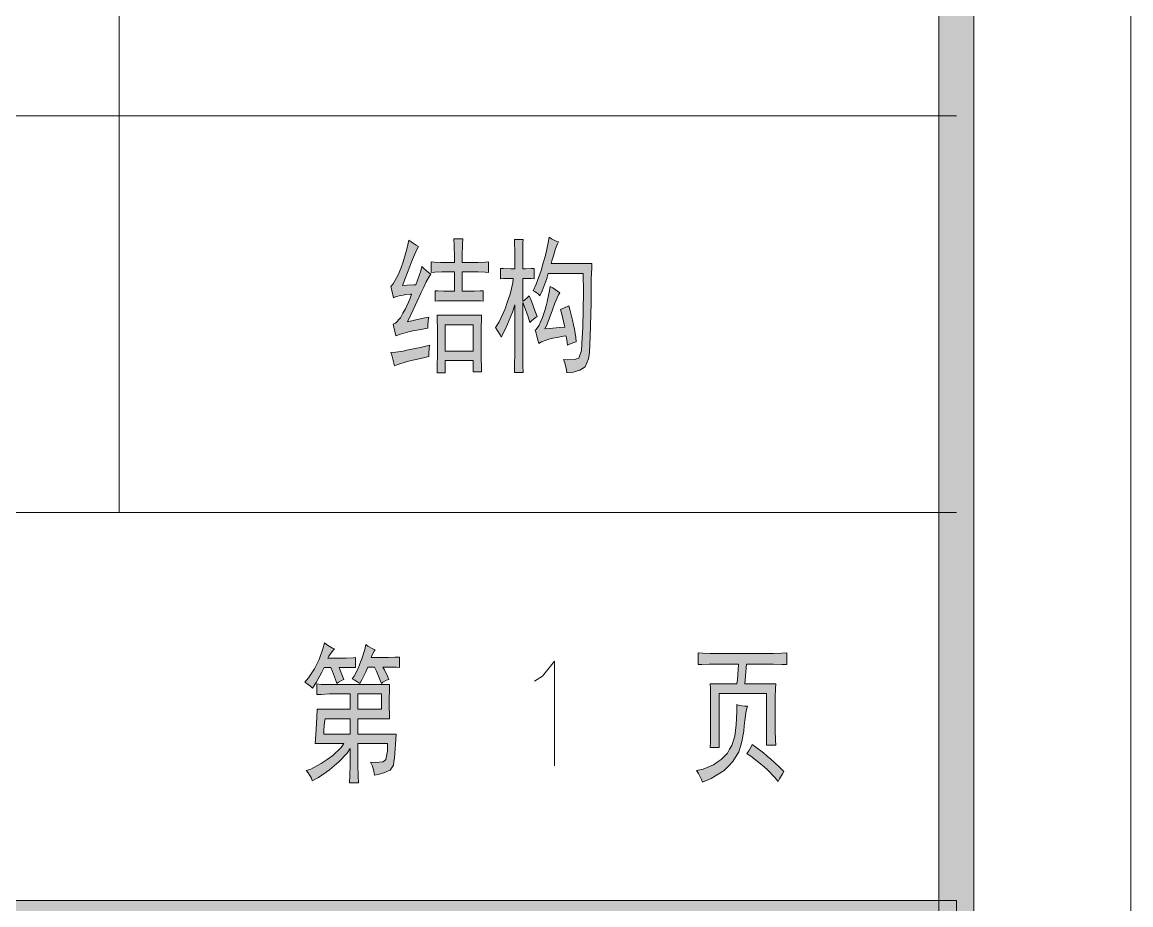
# Model space of a CAD drawing. Header units: millimetres. Extents: x 0 to 207, y 0 to 293.
# Drawn here: x 175.61 to 206.92, y 242.76 to 267.7 of the extents above; entities that cross this region are included whole.
import ezdxf

# ---------------------------------------------------------------- set-up
doc = ezdxf.new("R2010")
doc.units = ezdxf.units.MM

msp = doc.modelspace()

# ---------------------------------------------------------------- hatches: boundary and pattern name
h = msp.add_hatch(color=0)
h.dxf.hatch_style = 2
h.paths.add_polyline_path([(202.483861, 4.434417), (201.499611, 5.418667), (201.499611, 287.224611), (202.483861, 288.208861)])
h = msp.add_hatch(color=0)
h.dxf.hatch_style = 2
h.paths.add_polyline_path([(186.802889, 261.358944), (186.757028, 261.277806), (186.65825, 261.062611), (186.605333, 260.928556), (186.552417, 260.7945), (186.425417, 260.462889), (186.351333, 260.265333), (186.478333, 260.272389), (186.665306, 260.282972), (186.72175, 260.282972), (186.774667, 260.4135), (186.862861, 260.671028), (186.894611, 260.7945), (186.954583, 260.738056), (187.081583, 260.628694), (187.152139, 260.579306), (187.123917, 260.547556), (187.021611, 260.364111), (186.947528, 260.215944), (186.876972, 260.06425), (186.647667, 259.573889), (186.488917, 259.235222), (186.682944, 259.277556), (186.982806, 259.344583), (187.092167, 259.369278), (187.078056, 259.277556), (187.060417, 259.118806), (187.060417, 259.051778), (187.0075, 259.044722), (186.820528, 259.009444), (186.686472, 258.98475), (186.552417, 258.960056), (186.291361, 258.885972), (186.164361, 258.836583), (186.139667, 258.92125), (186.100861, 259.087056), (186.083222, 259.168194), (186.153778, 259.192889), (186.291361, 259.348111), (186.361917, 259.475111), (186.432472, 259.605639), (186.552417, 259.87375), (186.605333, 260.014861), (186.566528, 260.014861), (186.446583, 260.004278), (186.368972, 259.990167), (186.287833, 259.979583), (186.153778, 259.940778), (186.093806, 259.916083), (186.076167, 260.00075), (186.040889, 260.155972), (186.02325, 260.230056), (186.08675, 260.307667), (186.224333, 260.565194), (186.298417, 260.745111), (186.368972, 260.928556), (186.481861, 261.327194), (186.524194, 261.542389), (186.59475, 261.493), (186.732333, 261.401278)])
h = msp.add_hatch(color=0)
h.dxf.hatch_style = 2
h.paths.add_polyline_path([(187.815361, 260.910917), (187.815361, 261.052028), (187.808306, 261.387167), (187.80125, 261.577667), (188.048194, 261.577667), (188.041139, 261.425972), (188.034083, 261.094361), (188.034083, 260.910917), (188.37275, 260.910917), (188.482111, 260.910917), (188.686722, 260.9215), (188.778444, 260.928556), (188.778444, 260.628694), (188.686722, 260.639278), (188.489167, 260.646333), (188.383333, 260.646333), (188.034083, 260.646333), (188.034083, 260.099528), (188.302194, 260.099528), (188.383333, 260.099528), (188.545611, 260.106583), (188.62675, 260.113639), (188.62675, 259.817306), (188.559722, 259.824361), (188.390389, 259.831417), (188.291611, 259.831417), (187.617806, 259.831417), (187.519028, 259.831417), (187.342639, 259.824361), (187.268556, 259.817306), (187.268556, 260.113639), (187.342639, 260.106583), (187.504917, 260.099528), (187.593111, 260.099528), (187.815361, 260.099528), (187.815361, 260.646333), (187.557833, 260.646333), (187.455528, 260.646333), (187.257972, 260.639278), (187.162722, 260.628694), (187.162722, 260.928556), (187.240333, 260.9215), (187.423778, 260.910917), (187.536667, 260.910917)])
h = msp.add_hatch(color=0)
h.dxf.hatch_style = 2
h.paths.add_polyline_path([(189.942611, 259.217583), (189.893222, 259.376333), (189.794444, 259.658556), (189.745056, 259.782028), (189.745056, 258.522611), (189.745056, 258.346222), (189.748583, 257.989917), (189.755639, 257.806472), (189.512222, 257.806472), (189.51575, 257.996972), (189.522806, 258.356806), (189.522806, 258.522611), (189.522806, 259.715), (189.459306, 259.510389), (189.268806, 259.051778), (189.138278, 258.804833), (189.103, 258.868333), (189.021861, 259.002389), (188.976, 259.069417), (189.081833, 259.235222), (189.251167, 259.605639), (189.318194, 259.806722), (189.385222, 260.011333), (189.466361, 260.339417), (189.476944, 260.462889), (189.385222, 260.462889), (189.201778, 260.455833), (189.117111, 260.448778), (189.117111, 260.745111), (189.201778, 260.738056), (189.406389, 260.731), (189.522806, 260.731), (189.522806, 261.112), (189.522806, 261.235472), (189.51575, 261.46125), (189.512222, 261.560028), (189.755639, 261.560028), (189.748583, 261.475361), (189.745056, 261.253111), (189.745056, 261.112), (189.745056, 260.731), (189.819139, 260.731), (189.981417, 260.738056), (190.069611, 260.745111), (190.069611, 260.448778), (189.981417, 260.455833), (189.819139, 260.462889), (189.745056, 260.462889), (189.745056, 259.817306), (189.790917, 259.849056), (189.882639, 259.923139), (189.9285, 259.965472), (189.988472, 259.817306), (190.097833, 259.5245), (190.15075, 259.383389), (190.097833, 259.351639), (189.995528, 259.266972)])
h = msp.add_hatch(color=0)
h.dxf.hatch_style = 2
h.paths.add_polyline_path([(190.754, 261.493), (190.725778, 261.436556), (190.669333, 261.295444), (190.644639, 261.210778), (190.619944, 261.129639), (190.570556, 260.960306), (190.545861, 260.879167), (191.695917, 260.879167), (191.692389, 260.755694), (191.678278, 260.448778), (191.67475, 260.265333), (191.67475, 259.757333), (191.650056, 258.811889), (191.625361, 258.370917), (191.604194, 258.187472), (191.508944, 257.961694), (191.434861, 257.915833), (191.360778, 257.869972), (191.138528, 257.806472), (190.986833, 257.788833), (190.97625, 257.880556), (190.930389, 258.074583), (190.895111, 258.173361), (191.015056, 258.162778), (191.202028, 258.173361), (191.265528, 258.187472), (191.329028, 258.205111), (191.406639, 258.420306), (191.417222, 258.621389), (191.441917, 259.087056), (191.459556, 260.074833), (191.4525, 260.596944), (190.464722, 260.596944), (190.411806, 260.431139), (190.295389, 260.113639), (190.231889, 259.965472), (190.186028, 260.014861), (190.08725, 260.088944), (190.034333, 260.113639), (190.122528, 260.297083), (190.267167, 260.688667), (190.323611, 260.896806), (190.383583, 261.104944), (190.464722, 261.468306), (190.489417, 261.627056), (190.556444, 261.577667), (190.6905, 261.510639)])
h = msp.add_hatch(color=0)
h.dxf.hatch_style = 2
h.paths.add_polyline_path([(190.965667, 258.836583), (190.898639, 258.829528), (190.718722, 258.79425), (190.598778, 258.769556), (190.478833, 258.744861), (190.27775, 258.670778), (190.196611, 258.621389), (190.175444, 258.720167), (190.122528, 258.910667), (190.094306, 259.002389), (190.126056, 259.020028), (190.207194, 259.1435), (190.256583, 259.252861), (190.302444, 259.358694), (190.376528, 259.580944), (190.40475, 259.690306), (190.4365, 259.803194), (190.492944, 260.074833), (190.521167, 260.230056), (190.591722, 260.19125), (190.725778, 260.099528), (190.789278, 260.050139), (190.754, 260.00075), (190.651694, 259.760861), (190.588194, 259.573889), (190.521167, 259.390444), (190.411806, 259.118806), (190.373, 259.037667), (190.5, 259.044722), (190.778694, 259.069417), (190.930389, 259.087056), (190.905694, 259.203472), (190.84925, 259.450417), (190.813972, 259.584472), (191.046806, 259.68325), (191.082083, 259.542139), (191.145583, 259.277556), (191.173806, 259.150556), (191.202028, 259.027083), (191.244361, 258.787194), (191.254944, 258.670778), (191.191444, 258.653139), (191.067972, 258.60375), (191.011528, 258.572), (190.997417, 258.646083), (190.97625, 258.780139)])
h = msp.add_hatch(color=0)
h.paths.add_polyline_path([(188.580889, 259.418667), (188.577361, 259.309306), (188.570306, 259.069417), (188.570306, 258.935361), (188.570306, 258.370917), (188.570306, 258.215694), (188.577361, 257.940528), (188.580889, 257.824111), (188.348056, 257.824111), (188.348056, 258.138083), (187.557833, 258.138083), (187.557833, 257.788833), (187.325, 257.788833), (187.332056, 258.007556), (187.339111, 258.289778), (187.339111, 258.356806), (187.339111, 258.970639), (187.339111, 259.069417), (187.332056, 259.291667), (187.325, 259.418667)])
h.paths.add_polyline_path([(188.348056, 258.406194), (188.348056, 259.150556), (187.557833, 259.150556), (187.557833, 258.406194)])
h = msp.add_hatch(color=0)
h.dxf.hatch_style = 2
h.paths.add_polyline_path([(187.116861, 258.572), (187.099222, 258.497917), (187.088639, 258.339167), (187.092167, 258.2545), (186.982806, 258.229806), (186.732333, 258.173361), (186.59475, 258.138083), (186.453639, 258.106333), (186.217278, 258.03225), (186.1185, 257.989917), (186.093806, 258.099278), (186.047944, 258.289778), (186.02325, 258.370917), (186.146722, 258.3815), (186.368972, 258.409722), (186.46775, 258.430889), (186.566528, 258.452056), (186.891083, 258.522611)])
h = msp.add_hatch(color=0)
h.dxf.hatch_style = 2
h.paths.add_polyline_path([(184.425167, 249.995972), (184.361667, 249.921889), (184.269944, 249.787833), (184.241722, 249.731389), (184.636833, 249.731389), (184.756778, 249.731389), (184.950806, 249.738444), (185.017833, 249.7455), (185.017833, 249.463278), (184.555694, 249.463278), (184.590972, 249.389194), (184.658, 249.223389), (184.693278, 249.131667), (184.640361, 249.106972), (184.541583, 249.050528), (184.495722, 249.01525), (184.460444, 249.131667), (184.375778, 249.357444), (184.322861, 249.463278), (184.135889, 249.463278), (184.072389, 249.33275), (183.910111, 249.039944), (183.811333, 248.884722), (183.758417, 248.934111), (183.649056, 249.01525), (183.589083, 249.050528), (183.694917, 249.174), (183.86425, 249.431528), (183.92775, 249.565583), (183.99125, 249.696111), (184.100611, 249.995972), (184.146472, 250.161778), (184.234667, 250.09475), (184.375778, 250.013611)])
h = msp.add_hatch(color=0)
h.dxf.hatch_style = 2
h.paths.add_polyline_path([(185.148361, 249.01525), (185.088389, 249.050528), (184.979028, 249.114028), (184.926111, 249.149306), (184.986083, 249.223389), (185.095444, 249.435056), (185.148361, 249.572639), (185.201278, 249.710222), (185.282417, 249.978333), (185.310639, 250.112389), (185.374139, 250.070056), (185.508194, 249.995972), (185.57875, 249.964222), (185.547, 249.928944), (185.490556, 249.823111), (185.462333, 249.7455), (185.913889, 249.7455), (185.956222, 249.7455), (186.129083, 249.756083), (186.263139, 249.763139), (186.263139, 249.463278), (186.174944, 249.473861), (185.942111, 249.480917), (185.797472, 249.480917), (185.839806, 249.399778), (185.920944, 249.223389), (185.95975, 249.131667), (185.89625, 249.106972), (185.793944, 249.050528), (185.751611, 249.01525), (185.712806, 249.131667), (185.614028, 249.3645), (185.554056, 249.480917), (185.367083, 249.480917), (185.314167, 249.346861), (185.204806, 249.114028)])
h = msp.add_hatch(color=0)
h.dxf.hatch_style = 2
h.paths.add_polyline_path([(196.737111, 249.861917), (196.828833, 249.861917), (197.061667, 249.8725), (197.202778, 249.879556), (197.202778, 249.547944), (197.061667, 249.555), (196.828833, 249.565583), (196.737111, 249.565583), (196.063306, 249.565583), (196.017444, 249.001139), (196.888806, 249.001139), (196.88175, 248.874139), (196.878222, 248.627194), (196.878222, 248.500194), (196.878222, 247.819333), (196.878222, 247.688806), (196.88175, 247.413639), (196.888806, 247.272528), (196.631278, 247.272528), (196.631278, 248.733028), (195.29425, 248.733028), (195.29425, 247.2055), (195.04025, 247.2055), (195.047306, 247.357194), (195.050833, 247.639417), (195.050833, 247.769944), (195.050833, 248.468444), (195.050833, 248.609556), (195.047306, 248.874139), (195.04025, 249.001139), (195.795194, 249.001139), (195.805778, 249.131667), (195.830472, 249.413889), (195.841056, 249.565583), (195.121389, 249.565583), (195.012028, 249.565583), (194.800361, 249.555), (194.701583, 249.547944), (194.701583, 249.879556), (194.832111, 249.8725), (195.04025, 249.861917), (195.121389, 249.861917)])
h = msp.add_hatch(color=0)
h.paths.add_polyline_path([(185.554056, 246.425861), (185.547, 246.499944), (185.497611, 246.683389), (185.448222, 246.79275), (185.599917, 246.782167), (185.793944, 246.803333), (185.839806, 246.831556), (185.882139, 246.863306), (185.924472, 247.106722), (185.924472, 247.321917), (185.088389, 247.321917), (185.088389, 246.775111), (185.088389, 246.701028), (185.095444, 246.418806), (185.1025, 246.210667), (184.855556, 246.210667), (184.862611, 246.425861), (184.869667, 246.708083), (184.869667, 246.775111), (184.869667, 247.17375), (184.781472, 247.050278), (184.559222, 246.806861), (184.421639, 246.690444), (184.284056, 246.574028), (183.973611, 246.358833), (183.80075, 246.260056), (183.776056, 246.341194), (183.687861, 246.492889), (183.624361, 246.559917), (183.758417, 246.598722), (184.05475, 246.753944), (184.217028, 246.866833), (184.379306, 246.979722), (184.619194, 247.2055), (184.693278, 247.321917), (183.881889, 247.321917), (183.903056, 247.572389), (183.931278, 248.052167), (183.938333, 248.285), (184.869667, 248.285), (184.869667, 248.718917), (184.393417, 248.718917), (184.287583, 248.718917), (184.05475, 248.708333), (183.92775, 248.701278), (183.92775, 249.001139), (184.05475, 248.990556), (184.252306, 248.9835), (184.322861, 248.9835), (185.984444, 248.9835), (185.977389, 248.831806), (185.973861, 248.577806), (185.973861, 248.468444), (185.973861, 248.359083), (185.977389, 248.136833), (185.984444, 248.020417), (185.088389, 248.020417), (185.088389, 247.5865), (186.171417, 247.5865), (186.153778, 247.297222), (186.122028, 246.909167), (186.107917, 246.806861), (186.090278, 246.708083), (186.002083, 246.5705), (185.924472, 246.535222), (185.850389, 246.496417), (185.663417, 246.4435)])
h.paths.add_polyline_path([(184.869667, 247.5865), (184.869667, 248.020417), (184.160583, 248.020417), (184.146472, 247.921639), (184.128833, 247.702917), (184.125306, 247.5865)])
h.paths.add_polyline_path([(185.751611, 248.285), (185.751611, 248.718917), (185.088389, 248.718917), (185.088389, 248.285)])
h = msp.add_hatch(color=0)
h.dxf.hatch_style = 2
h.paths.add_polyline_path([(196.088, 248.369667), (196.05625, 248.242667), (196.013917, 247.971028), (195.999806, 247.819333), (195.985694, 247.671167), (195.92925, 247.374833), (195.890444, 247.230194), (195.848111, 247.085556), (195.682306, 246.810389), (195.558833, 246.683389), (195.431833, 246.552861), (195.064944, 246.327083), (194.818, 246.228306), (194.789778, 246.302389), (194.708639, 246.468194), (194.655722, 246.559917), (194.835639, 246.598722), (195.128444, 246.715139), (195.237806, 246.79275), (195.347167, 246.866833), (195.523556, 247.050278), (195.587056, 247.156111), (195.650556, 247.265472), (195.735222, 247.530056), (195.756389, 247.688806), (195.774028, 247.844028), (195.795194, 248.210917), (195.795194, 248.419056), (195.858694, 248.394361), (196.003333, 248.369667)])
h = msp.add_hatch(color=0)
h.dxf.hatch_style = 2
h.paths.add_polyline_path([(196.225583, 247.290167), (196.331417, 247.216083), (196.539556, 247.053806), (196.645389, 246.965611), (196.747694, 246.877417), (196.987583, 246.658694), (197.121639, 246.524639), (197.079306, 246.457611), (196.998167, 246.3165), (196.959361, 246.242417), (196.853528, 246.369417), (196.655972, 246.574028), (196.56425, 246.658694), (196.469, 246.739833), (196.225583, 246.933861), (196.073889, 247.039694), (196.126806, 247.113778), (196.200889, 247.240778)])
h = msp.add_hatch(color=0)
h.dxf.hatch_style = 2
h.paths.add_polyline_path([(201.9935, 242.883972), (201.9935, 242.390083), (25.124833, 242.390083), (25.124833, 242.883972)])

# ---------------------------------------------------------------- linework, layer by layer
at = {"color": 0, "lineweight": 0}
for points in [[(0, 0), (206.918278, 0), (206.918278, 292.643278), (0, 292.643278)], [(202.483861, 4.434417), (201.499611, 5.418667), (201.499611, 287.224611), (202.483861, 288.208861)], [(186.802889, 261.358944), (186.757028, 261.277806), (186.65825, 261.062611), (186.605333, 260.928556), (186.552417, 260.7945), (186.425417, 260.462889), (186.351333, 260.265333), (186.478333, 260.272389), (186.665306, 260.282972), (186.72175, 260.282972), (186.774667, 260.4135), (186.862861, 260.671028), (186.894611, 260.7945), (186.954583, 260.738056), (187.081583, 260.628694), (187.152139, 260.579306), (187.123917, 260.547556), (187.021611, 260.364111), (186.947528, 260.215944), (186.876972, 260.06425), (186.647667, 259.573889), (186.488917, 259.235222), (186.682944, 259.277556), (186.982806, 259.344583), (187.092167, 259.369278), (187.078056, 259.277556), (187.060417, 259.118806), (187.060417, 259.051778), (187.0075, 259.044722), (186.820528, 259.009444), (186.686472, 258.98475), (186.552417, 258.960056), (186.291361, 258.885972), (186.164361, 258.836583), (186.139667, 258.92125), (186.100861, 259.087056), (186.083222, 259.168194), (186.153778, 259.192889), (186.291361, 259.348111), (186.361917, 259.475111), (186.432472, 259.605639), (186.552417, 259.87375), (186.605333, 260.014861), (186.566528, 260.014861), (186.446583, 260.004278), (186.368972, 259.990167), (186.287833, 259.979583), (186.153778, 259.940778), (186.093806, 259.916083), (186.076167, 260.00075), (186.040889, 260.155972), (186.02325, 260.230056), (186.08675, 260.307667), (186.224333, 260.565194), (186.298417, 260.745111), (186.368972, 260.928556), (186.481861, 261.327194), (186.524194, 261.542389), (186.59475, 261.493), (186.732333, 261.401278)], [(187.815361, 260.910917), (187.815361, 261.052028), (187.808306, 261.387167), (187.80125, 261.577667), (188.048194, 261.577667), (188.041139, 261.425972), (188.034083, 261.094361), (188.034083, 260.910917), (188.37275, 260.910917), (188.482111, 260.910917), (188.686722, 260.9215), (188.778444, 260.928556), (188.778444, 260.628694), (188.686722, 260.639278), (188.489167, 260.646333), (188.383333, 260.646333), (188.034083, 260.646333), (188.034083, 260.099528), (188.302194, 260.099528), (188.383333, 260.099528), (188.545611, 260.106583), (188.62675, 260.113639), (188.62675, 259.817306), (188.559722, 259.824361), (188.390389, 259.831417), (188.291611, 259.831417), (187.617806, 259.831417), (187.519028, 259.831417), (187.342639, 259.824361), (187.268556, 259.817306), (187.268556, 260.113639), (187.342639, 260.106583), (187.504917, 260.099528), (187.593111, 260.099528), (187.815361, 260.099528), (187.815361, 260.646333), (187.557833, 260.646333), (187.455528, 260.646333), (187.257972, 260.639278), (187.162722, 260.628694), (187.162722, 260.928556), (187.240333, 260.9215), (187.423778, 260.910917), (187.536667, 260.910917)], [(189.942611, 259.217583), (189.893222, 259.376333), (189.794444, 259.658556), (189.745056, 259.782028), (189.745056, 258.522611), (189.745056, 258.346222), (189.748583, 257.989917), (189.755639, 257.806472), (189.512222, 257.806472), (189.51575, 257.996972), (189.522806, 258.356806), (189.522806, 258.522611), (189.522806, 259.715), (189.459306, 259.510389), (189.268806, 259.051778), (189.138278, 258.804833), (189.103, 258.868333), (189.021861, 259.002389), (188.976, 259.069417), (189.081833, 259.235222), (189.251167, 259.605639), (189.318194, 259.806722), (189.385222, 260.011333), (189.466361, 260.339417), (189.476944, 260.462889), (189.385222, 260.462889), (189.201778, 260.455833), (189.117111, 260.448778), (189.117111, 260.745111), (189.201778, 260.738056), (189.406389, 260.731), (189.522806, 260.731), (189.522806, 261.112), (189.522806, 261.235472), (189.51575, 261.46125), (189.512222, 261.560028), (189.755639, 261.560028), (189.748583, 261.475361), (189.745056, 261.253111), (189.745056, 261.112), (189.745056, 260.731), (189.819139, 260.731), (189.981417, 260.738056), (190.069611, 260.745111), (190.069611, 260.448778), (189.981417, 260.455833), (189.819139, 260.462889), (189.745056, 260.462889), (189.745056, 259.817306), (189.790917, 259.849056), (189.882639, 259.923139), (189.9285, 259.965472), (189.988472, 259.817306), (190.097833, 259.5245), (190.15075, 259.383389), (190.097833, 259.351639), (189.995528, 259.266972)], [(190.754, 261.493), (190.725778, 261.436556), (190.669333, 261.295444), (190.644639, 261.210778), (190.619944, 261.129639), (190.570556, 260.960306), (190.545861, 260.879167), (191.695917, 260.879167), (191.692389, 260.755694), (191.678278, 260.448778), (191.67475, 260.265333), (191.67475, 259.757333), (191.650056, 258.811889), (191.625361, 258.370917), (191.604194, 258.187472), (191.508944, 257.961694), (191.434861, 257.915833), (191.360778, 257.869972), (191.138528, 257.806472), (190.986833, 257.788833), (190.97625, 257.880556), (190.930389, 258.074583), (190.895111, 258.173361), (191.015056, 258.162778), (191.202028, 258.173361), (191.265528, 258.187472), (191.329028, 258.205111), (191.406639, 258.420306), (191.417222, 258.621389), (191.441917, 259.087056), (191.459556, 260.074833), (191.4525, 260.596944), (190.464722, 260.596944), (190.411806, 260.431139), (190.295389, 260.113639), (190.231889, 259.965472), (190.186028, 260.014861), (190.08725, 260.088944), (190.034333, 260.113639), (190.122528, 260.297083), (190.267167, 260.688667), (190.323611, 260.896806), (190.383583, 261.104944), (190.464722, 261.468306), (190.489417, 261.627056), (190.556444, 261.577667), (190.6905, 261.510639)], [(190.965667, 258.836583), (190.898639, 258.829528), (190.718722, 258.79425), (190.598778, 258.769556), (190.478833, 258.744861), (190.27775, 258.670778), (190.196611, 258.621389), (190.175444, 258.720167), (190.122528, 258.910667), (190.094306, 259.002389), (190.126056, 259.020028), (190.207194, 259.1435), (190.256583, 259.252861), (190.302444, 259.358694), (190.376528, 259.580944), (190.40475, 259.690306), (190.4365, 259.803194), (190.492944, 260.074833), (190.521167, 260.230056), (190.591722, 260.19125), (190.725778, 260.099528), (190.789278, 260.050139), (190.754, 260.00075), (190.651694, 259.760861), (190.588194, 259.573889), (190.521167, 259.390444), (190.411806, 259.118806), (190.373, 259.037667), (190.5, 259.044722), (190.778694, 259.069417), (190.930389, 259.087056), (190.905694, 259.203472), (190.84925, 259.450417), (190.813972, 259.584472), (191.046806, 259.68325), (191.082083, 259.542139), (191.145583, 259.277556), (191.173806, 259.150556), (191.202028, 259.027083), (191.244361, 258.787194), (191.254944, 258.670778), (191.191444, 258.653139), (191.067972, 258.60375), (191.011528, 258.572), (190.997417, 258.646083), (190.97625, 258.780139)], [(188.580889, 259.418667), (188.577361, 259.309306), (188.570306, 259.069417), (188.570306, 258.935361), (188.570306, 258.370917), (188.570306, 258.215694), (188.577361, 257.940528), (188.580889, 257.824111), (188.348056, 257.824111), (188.348056, 258.138083), (187.557833, 258.138083), (187.557833, 257.788833), (187.325, 257.788833), (187.332056, 258.007556), (187.339111, 258.289778), (187.339111, 258.356806), (187.339111, 258.970639), (187.339111, 259.069417), (187.332056, 259.291667), (187.325, 259.418667)], [(188.348056, 258.406194), (188.348056, 259.150556), (187.557833, 259.150556), (187.557833, 258.406194)], [(187.116861, 258.572), (187.099222, 258.497917), (187.088639, 258.339167), (187.092167, 258.2545), (186.982806, 258.229806), (186.732333, 258.173361), (186.59475, 258.138083), (186.453639, 258.106333), (186.217278, 258.03225), (186.1185, 257.989917), (186.093806, 258.099278), (186.047944, 258.289778), (186.02325, 258.370917), (186.146722, 258.3815), (186.368972, 258.409722), (186.46775, 258.430889), (186.566528, 258.452056), (186.891083, 258.522611)], [(184.425167, 249.995972), (184.361667, 249.921889), (184.269944, 249.787833), (184.241722, 249.731389), (184.636833, 249.731389), (184.756778, 249.731389), (184.950806, 249.738444), (185.017833, 249.7455), (185.017833, 249.463278), (184.555694, 249.463278), (184.590972, 249.389194), (184.658, 249.223389), (184.693278, 249.131667), (184.640361, 249.106972), (184.541583, 249.050528), (184.495722, 249.01525), (184.460444, 249.131667), (184.375778, 249.357444), (184.322861, 249.463278), (184.135889, 249.463278), (184.072389, 249.33275), (183.910111, 249.039944), (183.811333, 248.884722), (183.758417, 248.934111), (183.649056, 249.01525), (183.589083, 249.050528), (183.694917, 249.174), (183.86425, 249.431528), (183.92775, 249.565583), (183.99125, 249.696111), (184.100611, 249.995972), (184.146472, 250.161778), (184.234667, 250.09475), (184.375778, 250.013611)], [(185.148361, 249.01525), (185.088389, 249.050528), (184.979028, 249.114028), (184.926111, 249.149306), (184.986083, 249.223389), (185.095444, 249.435056), (185.148361, 249.572639), (185.201278, 249.710222), (185.282417, 249.978333), (185.310639, 250.112389), (185.374139, 250.070056), (185.508194, 249.995972), (185.57875, 249.964222), (185.547, 249.928944), (185.490556, 249.823111), (185.462333, 249.7455), (185.913889, 249.7455), (185.956222, 249.7455), (186.129083, 249.756083), (186.263139, 249.763139), (186.263139, 249.463278), (186.174944, 249.473861), (185.942111, 249.480917), (185.797472, 249.480917), (185.839806, 249.399778), (185.920944, 249.223389), (185.95975, 249.131667), (185.89625, 249.106972), (185.793944, 249.050528), (185.751611, 249.01525), (185.712806, 249.131667), (185.614028, 249.3645), (185.554056, 249.480917), (185.367083, 249.480917), (185.314167, 249.346861), (185.204806, 249.114028)], [(196.737111, 249.861917), (196.828833, 249.861917), (197.061667, 249.8725), (197.202778, 249.879556), (197.202778, 249.547944), (197.061667, 249.555), (196.828833, 249.565583), (196.737111, 249.565583), (196.063306, 249.565583), (196.017444, 249.001139), (196.888806, 249.001139), (196.88175, 248.874139), (196.878222, 248.627194), (196.878222, 248.500194), (196.878222, 247.819333), (196.878222, 247.688806), (196.88175, 247.413639), (196.888806, 247.272528), (196.631278, 247.272528), (196.631278, 248.733028), (195.29425, 248.733028), (195.29425, 247.2055), (195.04025, 247.2055), (195.047306, 247.357194), (195.050833, 247.639417), (195.050833, 247.769944), (195.050833, 248.468444), (195.050833, 248.609556), (195.047306, 248.874139), (195.04025, 249.001139), (195.795194, 249.001139), (195.805778, 249.131667), (195.830472, 249.413889), (195.841056, 249.565583), (195.121389, 249.565583), (195.012028, 249.565583), (194.800361, 249.555), (194.701583, 249.547944), (194.701583, 249.879556), (194.832111, 249.8725), (195.04025, 249.861917), (195.121389, 249.861917)], [(185.554056, 246.425861), (185.547, 246.499944), (185.497611, 246.683389), (185.448222, 246.79275), (185.599917, 246.782167), (185.793944, 246.803333), (185.839806, 246.831556), (185.882139, 246.863306), (185.924472, 247.106722), (185.924472, 247.321917), (185.088389, 247.321917), (185.088389, 246.775111), (185.088389, 246.701028), (185.095444, 246.418806), (185.1025, 246.210667), (184.855556, 246.210667), (184.862611, 246.425861), (184.869667, 246.708083), (184.869667, 246.775111), (184.869667, 247.17375), (184.781472, 247.050278), (184.559222, 246.806861), (184.421639, 246.690444), (184.284056, 246.574028), (183.973611, 246.358833), (183.80075, 246.260056), (183.776056, 246.341194), (183.687861, 246.492889), (183.624361, 246.559917), (183.758417, 246.598722), (184.05475, 246.753944), (184.217028, 246.866833), (184.379306, 246.979722), (184.619194, 247.2055), (184.693278, 247.321917), (183.881889, 247.321917), (183.903056, 247.572389), (183.931278, 248.052167), (183.938333, 248.285), (184.869667, 248.285), (184.869667, 248.718917), (184.393417, 248.718917), (184.287583, 248.718917), (184.05475, 248.708333), (183.92775, 248.701278), (183.92775, 249.001139), (184.05475, 248.990556), (184.252306, 248.9835), (184.322861, 248.9835), (185.984444, 248.9835), (185.977389, 248.831806), (185.973861, 248.577806), (185.973861, 248.468444), (185.973861, 248.359083), (185.977389, 248.136833), (185.984444, 248.020417), (185.088389, 248.020417), (185.088389, 247.5865), (186.171417, 247.5865), (186.153778, 247.297222), (186.122028, 246.909167), (186.107917, 246.806861), (186.090278, 246.708083), (186.002083, 246.5705), (185.924472, 246.535222), (185.850389, 246.496417), (185.663417, 246.4435)], [(185.751611, 248.285), (185.751611, 248.718917), (185.088389, 248.718917), (185.088389, 248.285)], [(196.088, 248.369667), (196.05625, 248.242667), (196.013917, 247.971028), (195.999806, 247.819333), (195.985694, 247.671167), (195.92925, 247.374833), (195.890444, 247.230194), (195.848111, 247.085556), (195.682306, 246.810389), (195.558833, 246.683389), (195.431833, 246.552861), (195.064944, 246.327083), (194.818, 246.228306), (194.789778, 246.302389), (194.708639, 246.468194), (194.655722, 246.559917), (194.835639, 246.598722), (195.128444, 246.715139), (195.237806, 246.79275), (195.347167, 246.866833), (195.523556, 247.050278), (195.587056, 247.156111), (195.650556, 247.265472), (195.735222, 247.530056), (195.756389, 247.688806), (195.774028, 247.844028), (195.795194, 248.210917), (195.795194, 248.419056), (195.858694, 248.394361), (196.003333, 248.369667)], [(184.869667, 247.5865), (184.869667, 248.020417), (184.160583, 248.020417), (184.146472, 247.921639), (184.128833, 247.702917), (184.125306, 247.5865)], [(196.225583, 247.290167), (196.331417, 247.216083), (196.539556, 247.053806), (196.645389, 246.965611), (196.747694, 246.877417), (196.987583, 246.658694), (197.121639, 246.524639), (197.079306, 246.457611), (196.998167, 246.3165), (196.959361, 246.242417), (196.853528, 246.369417), (196.655972, 246.574028), (196.56425, 246.658694), (196.469, 246.739833), (196.225583, 246.933861), (196.073889, 247.039694), (196.126806, 247.113778), (196.200889, 247.240778)], [(201.9935, 242.883972), (201.9935, 242.390083), (25.124833, 242.390083), (25.124833, 242.883972)]]:
    msp.add_lwpolyline(points, close=True, dxfattribs=at)
for points in [[(178.343278, 253.844778), (178.343278, 287.714972)], [(77.840417, 265.052528), (201.9935, 265.052528)], [(77.840417, 253.844778), (201.9935, 253.844778)], [(190.076667, 249.082278), (190.298917, 249.219861), (190.637583, 249.643194), (190.637583, 246.686917)]]:
    msp.add_lwpolyline(points, dxfattribs=at)

doc.saveas('drawing.dxf')
